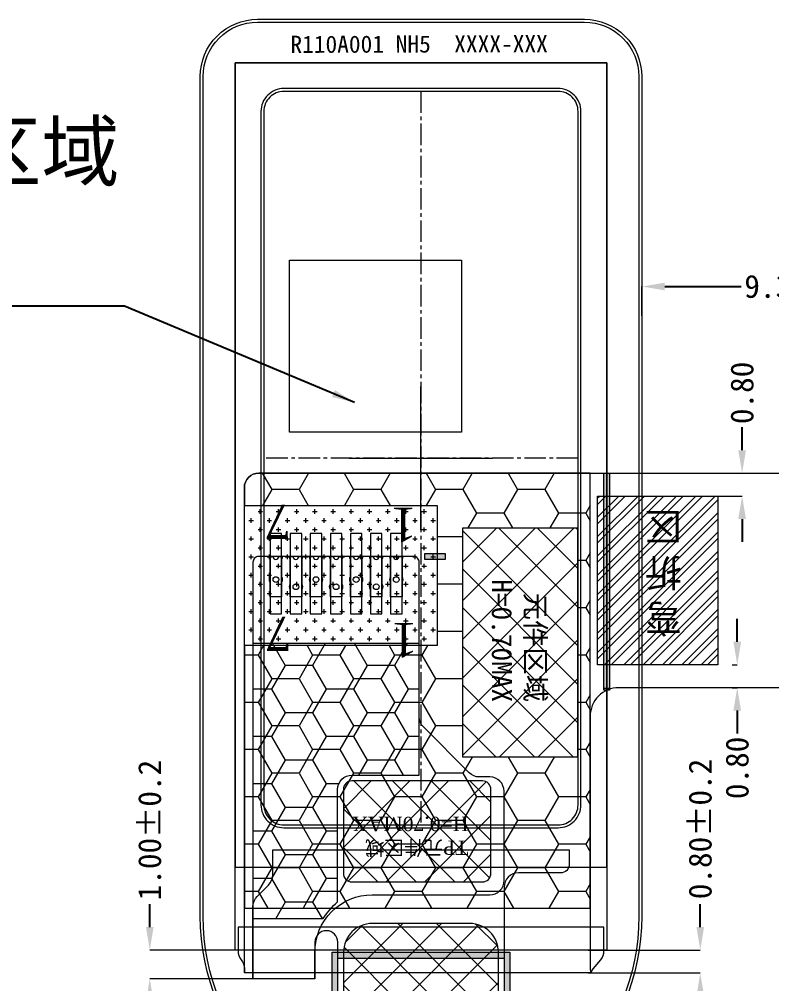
# Model space of a CAD drawing. Header units: millimetres. Extents: x 1403 to 2179, y 158 to 345.
# Drawn here: x 2128.33 to 2154.58, y 279.15 to 312.78 of the extents above; entities that cross this region are included whole.
import ezdxf
from ezdxf.lldxf.tags import DXFTag

# ---------------------------------------------------------------- set-up
doc = ezdxf.new("R2010")
doc.units = ezdxf.units.MM
doc.linetypes.add('CENTER2', pattern=[1.125, 0.75, -0.125, 0.125, -0.125])
doc.layers.get('0').update_dxf_attribs({"lineweight": 5})
doc.layers.get('Defpoints').update_dxf_attribs({"lineweight": 5})
for name, color, linetype, lineweight in [('DIM', 3, 'Continuous', 5), ('EMI', 5, 'Continuous', 5), ('lens', 6, 'Continuous', 13), ('MFPC', 50, 'Continuous', 5), ('TAPE', 90, 'Continuous', 5), ('TFPC', 50, 'Continuous', 5)]:
    doc.layers.add(name, color=color, linetype=linetype, lineweight=lineweight)
doc.layers.add('LCD', color=4, linetype='Continuous')
doc.styles.get("Standard").update_dxf_attribs({"font": 'txt', "bigfont": 'gbcbig.shx'})
doc.styles.add('宋体', font='')
doc.styles.get('宋体').set_extended_font_data('SimSun')
tags = doc.linetypes.add('CENTER', pattern=[0.6, 0.375, -0.075, 0.075, -0.075]).pattern_tags.tags
tags[10:11] = [DXFTag(74, 4), DXFTag(75, 0), DXFTag(340, '0'), DXFTag(46, 1.0), DXFTag(50, 0.0), DXFTag(44, 0.0), DXFTag(45, 0.0)]
tags[8:9] = [DXFTag(74, 4), DXFTag(75, 0), DXFTag(340, '0'), DXFTag(46, 1.0), DXFTag(50, 0.0), DXFTag(44, 0.0), DXFTag(45, 0.0)]
tags[6:7] = [DXFTag(74, 4), DXFTag(75, 0), DXFTag(340, '0'), DXFTag(46, 1.0), DXFTag(50, 0.0), DXFTag(44, 0.0), DXFTag(45, 0.0)]
tags[4:5] = [DXFTag(74, 4), DXFTag(75, 0), DXFTag(340, '0'), DXFTag(46, 1.0), DXFTag(50, 0.0), DXFTag(44, 0.0), DXFTag(45, 0.0)]
doc.dimstyles.new('DIM', dxfattribs={"dimtxt": 0.8, "dimasz": 0.8, "dimexe": 0, "dimexo": 0.5, "dimgap": 0.11, "dimtad": 0, "dimzin": 1, "dimdsep": 46, "dimtxsty": '宋体', "dimcen": 0, "dimclrd": 256, "dimclre": 256, "dimclrt": 256, "dimadec": 0, "dimazin": 0, "dimtm": 1e-09, "dimtfac": 1, "dimtofl": 0, "dimtmove": 0, "dimatfit": 3, "dimfxl": 1, "dimlwe": -1, "dimarcsym": 0})

# ---------------------------------------------------------------- blocks, each defined once
blk = doc.blocks.new('R110A4K-001-PNL-V01-C')
at = {"color": 1, "linetype": 'CENTER2', "lineweight": 5}
for p, q in [((302.636, 293.726), (302.636, 268.148)), ((308.117, 280.937), (297.155, 280.937))]:
    blk.add_line(p, q, dxfattribs=at)
at = {"layer": 'LCD', "color": 6, "lineweight": 5}
blk.add_lwpolyline([(309.116, 294.724), (296.156, 294.724), (296.156, 266.674), (309.116, 266.674)], close=True, dxfattribs=at)
at = {"layer": 'LCD', "color": 2, "lineweight": 5}
blk.add_lwpolyline([(309.116, 263.784), (296.156, 263.784), (296.156, 294.724), (309.116, 294.724)], close=True, dxfattribs=at)
at = {"layer": 'LCD', "color": 1, "lineweight": 5}
blk.add_lwpolyline([(307.417, 268.148, 0.414214), (308.117, 268.848), (308.117, 293.026, 0.414214), (307.417, 293.726), (297.855, 293.726, 0.414214), (297.155, 293.026), (297.155, 268.848, 0.414214), (297.855, 268.148)], format="xyb", close=True, dxfattribs=at)
blk = doc.blocks.new('R110A4K-001-POL-V01-C')
at = {"layer": 'DIM', "lineweight": 5}
blk.add_blockref('R110A4K-001-PNL-V01-C', (184.454, 0), dxfattribs=at)
blk = doc.blocks.new('*D128')
at = {"layer": 'Defpoints', "color": 0, "lineweight": 5, "transparency": 16777216}
for p in [(2147.679, 280.325), (2152.087, 280.325), (2147.679, 279.525)]:
    blk.add_point(p, dxfattribs=at)
at = {"layer": 'DIM', "lineweight": -2, "transparency": 16777216}
for p, q in [((2152.087, 281.125), (2152.087, 281.925)), ((2152.087, 278.725), (2152.087, 277.925))]:
    blk.add_line(p, q, dxfattribs=at)
at = {"layer": 'DIM', "transparency": 16777216}
for p, q in [((2148.179, 280.325), (2152.087, 280.325)), ((2148.179, 279.525), (2152.087, 279.525))]:
    blk.add_line(p, q, dxfattribs=at)
at = {"layer": 'DIM', "lineweight": 5, "transparency": 16777216}
for points in [[(2151.953, 281.125), (2152.22, 281.125), (2152.087, 280.325)], [(2151.953, 278.725), (2152.22, 278.725), (2152.087, 279.525)]]:
    blk.add_solid(points, dxfattribs=at)
at = {"layer": 'DIM', "lineweight": 5, "transparency": 16777216, "insert": (2152.087, 284.547), "char_height": 0.8, "attachment_point": 5, "rotation": 90, "style": '宋体'}
blk.add_mtext('\\A1;0.80±0.2', dxfattribs=at)
blk = doc.blocks.new('*D129')
at = {"layer": 'Defpoints', "color": 0, "lineweight": 5, "transparency": 16777216}
for p in [(2132.886, 280.325), (2137.156, 280.325), (2137.156, 279.325)]:
    blk.add_point(p, dxfattribs=at)
at = {"layer": 'DIM', "lineweight": -2, "transparency": 16777216}
for p, q in [((2132.886, 281.125), (2132.886, 281.925)), ((2132.886, 278.525), (2132.886, 277.725))]:
    blk.add_line(p, q, dxfattribs=at)
at = {"layer": 'DIM', "transparency": 16777216}
for p, q in [((2136.656, 280.325), (2132.886, 280.325)), ((2136.656, 279.325), (2132.886, 279.325))]:
    blk.add_line(p, q, dxfattribs=at)
at = {"layer": 'DIM', "lineweight": 5, "transparency": 16777216}
for points in [[(2132.753, 281.125), (2133.02, 281.125), (2132.886, 280.325)], [(2132.753, 278.525), (2133.02, 278.525), (2132.886, 279.325)]]:
    blk.add_solid(points, dxfattribs=at)
at = {"layer": 'DIM', "lineweight": 5, "transparency": 16777216, "insert": (2132.886, 284.509), "char_height": 0.8, "attachment_point": 5, "rotation": 90, "style": '宋体'}
blk.add_mtext('\\A1;1.00±0.2', dxfattribs=at)
blk = doc.blocks.new('*D123')
at = {"layer": 'Defpoints', "color": 0, "lineweight": 5, "transparency": 16777216}
for p in [(2151.471, 296.954), (2153.546, 296.954), (2151.471, 296.154)]:
    blk.add_point(p, dxfattribs=at)
at = {"layer": 'DIM', "lineweight": -2, "transparency": 16777216}
for p, q in [((2153.546, 297.754), (2153.546, 298.554)), ((2153.546, 295.354), (2153.546, 294.554))]:
    blk.add_line(p, q, dxfattribs=at)
at = {"layer": 'DIM', "transparency": 16777216}
for p, q in [((2151.971, 296.954), (2153.546, 296.954)), ((2151.971, 296.154), (2153.546, 296.154))]:
    blk.add_line(p, q, dxfattribs=at)
at = {"layer": 'DIM', "lineweight": 5, "transparency": 16777216}
for points in [[(2153.412, 297.754), (2153.679, 297.754), (2153.546, 296.954)], [(2153.412, 295.354), (2153.679, 295.354), (2153.546, 296.154)]]:
    blk.add_solid(points, dxfattribs=at)
at = {"layer": 'DIM', "lineweight": 5, "transparency": 16777216, "insert": (2153.546, 299.753), "char_height": 0.8, "attachment_point": 5, "rotation": 90, "style": '宋体'}
blk.add_mtext('0.80', dxfattribs=at)
blk = doc.blocks.new('*D124')
at = {"layer": 'Defpoints', "color": 0, "lineweight": 5, "transparency": 16777216}
for p in [(2152.7, 290.274), (2152.7, 289.474), (2153.376, 289.474)]:
    blk.add_point(p, dxfattribs=at)
at = {"layer": 'DIM', "lineweight": -2, "transparency": 16777216}
for p, q in [((2153.376, 291.074), (2153.376, 291.874)), ((2153.376, 288.674), (2153.376, 287.874))]:
    blk.add_line(p, q, dxfattribs=at)
at = {"layer": 'DIM', "transparency": 16777216}
for p, q in [((2153.2, 290.274), (2153.376, 290.274)), ((2153.2, 289.474), (2153.376, 289.474))]:
    blk.add_line(p, q, dxfattribs=at)
at = {"layer": 'DIM', "lineweight": 5, "transparency": 16777216}
for points in [[(2153.242, 291.074), (2153.509, 291.074), (2153.376, 290.274)], [(2153.242, 288.674), (2153.509, 288.674), (2153.376, 289.474)]]:
    blk.add_solid(points, dxfattribs=at)
at = {"layer": 'DIM', "lineweight": 5, "transparency": 16777216, "insert": (2153.376, 286.676), "char_height": 0.8, "attachment_point": 5, "rotation": 90, "style": '宋体'}
blk.add_mtext('0.80', dxfattribs=at)
blk = doc.blocks.new('R110A4K-001-NH5-CVL-V01-C')
at = {"lineweight": 5}
h = blk.add_hatch(color=7, dxfattribs=at)
edge = h.paths.add_edge_path()
edge.add_line((1749.839, 271.003), (1746.439, 271.003))
edge.add_arc((1746.439, 272.403), 1.4, 180, 270, ccw=False)
edge.add_line((1745.039, 272.403), (1745.039, 274.251))
edge.add_line((1745.039, 274.251), (1751.239, 274.251))
edge.add_line((1751.239, 274.251), (1751.239, 272.403))
edge.add_arc((1749.839, 272.403), 1.4, 270, 360, ccw=False)
edge = h.paths.add_edge_path(flags=16)
edge.add_line((1745.239, 272.403), (1745.239, 274.051))
edge.add_line((1745.239, 274.051), (1751.039, 274.051))
edge.add_line((1751.039, 274.051), (1751.039, 272.403))
edge.add_arc((1749.839, 272.403), 1.2, 270, 360, ccw=False)
edge.add_line((1749.839, 271.203), (1746.439, 271.203))
edge.add_arc((1746.439, 272.403), 1.2, 180, 270, ccw=False)
at = {"color": 7, "lineweight": 5}
for points in [[(1749.839, 271.003), (1746.439, 271.003, -0.414214), (1745.039, 272.403), (1745.039, 274.251), (1751.239, 274.251), (1751.239, 272.403, -0.414214)], [(1745.239, 272.403), (1745.239, 274.051), (1751.039, 274.051), (1751.039, 272.403, -0.414214), (1749.839, 271.203), (1746.439, 271.203, -0.414214)]]:
    blk.add_lwpolyline(points, format="xyb", close=True, dxfattribs=at)
at = {"layer": 'lens', "linetype": 'Continuous'}
for points in [[(1740.44, 275.509), (1740.44, 304.783, -0.414214), (1742.44, 306.783), (1753.84, 306.783, -0.414214), (1755.84, 304.783), (1755.84, 275.509, -1)], [(1740.54, 275.509), (1740.54, 304.783, -0.414214), (1742.44, 306.683), (1753.84, 306.683, -0.414214), (1755.74, 304.783), (1755.74, 275.509, -1)], [(1752.92, 278.593, 0.414214), (1753.72, 279.393), (1753.72, 303.571, 0.414214), (1752.92, 304.371), (1743.358, 304.371, 0.414214), (1742.558, 303.571), (1742.558, 279.393, 0.414214), (1743.358, 278.593)]]:
    blk.add_lwpolyline(points, format="xyb", close=True, dxfattribs=at)
at = {"layer": 'lens', "color": 1, "linetype": 'CENTER', "lineweight": 5}
for points in [[(1748.139, 288.982), (1748.139, 293.982)], [(1745.639, 291.482), (1750.639, 291.482)]]:
    blk.add_lwpolyline(points, dxfattribs=at)
at = {"layer": 'lens', "color": 7, "linetype": 'Continuous', "insert": (1741.851, 306.207), "char_height": 0.84896, "width": 17.34052, "attachment_point": 1, "rotation": 0.1439, "style": '宋体'}
blk.add_mtext('{\\fSimHei|b0|i0|c134|p49;   \\fSimSun|b0|i0|c134|p2;\\H0.7067x;R110A001 NH5  XXXX-XXX}\\P{\\fSimHei|b0|i0|c134|p49;   }', dxfattribs=at)
blk = doc.blocks.new('*D159')
at = {"layer": 'Defpoints', "color": 0, "lineweight": 5, "transparency": 16777216}
for p in [(2159.376, 303.461), (2150.046, 301.941), (2159.376, 295.888)]:
    blk.add_point(p, dxfattribs=at)
at = {"layer": 'DIM', "transparency": 16777216}
for p, q in [((2150.046, 302.441), (2150.046, 303.461)), ((2159.376, 296.388), (2159.376, 303.461))]:
    blk.add_line(p, q, dxfattribs=at)
at = {"layer": 'DIM', "lineweight": -2, "transparency": 16777216}
for p, q in [((2150.846, 303.461), (2153.517, 303.461)), ((2158.576, 303.461), (2155.905, 303.461))]:
    blk.add_line(p, q, dxfattribs=at)
at = {"layer": 'DIM', "lineweight": 5, "transparency": 16777216}
for points in [[(2150.846, 303.594), (2150.846, 303.328), (2150.046, 303.461)], [(2158.576, 303.594), (2158.576, 303.328), (2159.376, 303.461)]]:
    blk.add_solid(points, dxfattribs=at)
at = {"layer": 'DIM', "lineweight": 5, "transparency": 16777216, "insert": (2154.711, 303.461), "char_height": 0.8, "attachment_point": 5, "style": '宋体'}
blk.add_mtext('9.33', dxfattribs=at)

msp = doc.modelspace()

# ---------------------------------------------------------------- hatches: boundary and pattern name
at = {"lineweight": 5}
h = msp.add_hatch(dxfattribs=at)
h.set_pattern_fill('ANSI32', color=251, scale=0.05, angle=180)
h.set_pattern_definition([(225, (4014.0381, 554.3823), (0.3367596, -0.3367596), []), (225, (4013.8136, 554.3823), (0.3367596, -0.3367596), [])])
h.paths.add_polyline_path([(2148.505, 296.154), (2152.7, 296.154), (2152.7, 290.274), (2148.505, 290.274)])
h.paths.add_polyline_path([(2151.632, 290.684), (2149.908, 290.684), (2149.908, 295.876), (2151.632, 295.876)], flags=24)
msp.add_hatch(color=7, dxfattribs=at).paths.add_polyline_path([(2143.184, 294.147), (2143.184, 293.947), (2142.484, 293.947), (2142.484, 294.147)])
h = msp.add_hatch(dxfattribs=at)
h.set_pattern_fill('ANSI37', color=6, scale=0.3, angle=180)
h.set_pattern_definition([(225, (3987.0667, 558.6502), (0.6735192, -0.6735192), []), (315, (3987.0667, 558.6502), (0.6735192, 0.6735192), [])])
edge = h.paths.add_edge_path()
edge.add_line((2140.645, 277.551), (2144.045, 277.551))
edge.add_arc((2144.045, 278.551), 1, 270, 360)
edge.add_line((2145.045, 278.551), (2145.045, 280.251))
edge.add_arc((2144.045, 280.251), 1, 0, 90)
edge.add_line((2144.045, 281.251), (2140.645, 281.251))
edge.add_arc((2140.645, 280.251), 1, 90, 180)
edge.add_line((2139.645, 280.251), (2139.645, 278.551))
edge.add_arc((2140.645, 278.551), 1, 180, 270)
at = {"layer": 'DIM', "lineweight": 5}
msp.add_hatch(color=0, dxfattribs=at).paths.add_polyline_path([(2148.925, 289.447), (2148.725, 289.447), (2148.725, 296.954), (2148.925, 296.954)])
at = {"layer": 'EMI', "lineweight": 5}
h = msp.add_hatch(dxfattribs=at)
h.set_pattern_fill('HONEY', color=256, scale=0.3, angle=180)
h.set_pattern_definition([(180, (4014.0381, 457.2389), (-1.42875, -0.824889), [0.9525, -1.905]), (300, (4014.0381, 457.2389), (1.42874983, -0.8248893), [0.9525, -1.905]), (240, (4014.0381, 457.2389), (-1.7e-07, -1.6497783), [-1.905, 0.9525])])
edge = h.paths.add_edge_path()
edge.add_line((2136.184, 296.454), (2136.184, 295.829))
edge.add_line((2136.184, 295.829), (2142.911, 295.829))
edge.add_line((2142.911, 295.829), (2142.911, 290.945))
edge.add_line((2142.911, 290.945), (2136.184, 290.945))
edge.add_line((2136.184, 290.945), (2136.184, 281.782))
edge.add_line((2136.184, 281.782), (2148.245, 281.782))
edge.add_line((2148.245, 281.782), (2148.245, 296.954))
edge.add_line((2148.245, 296.954), (2136.684, 296.954))
edge.add_arc((2136.684, 296.454), 0.5, 90, 180)
h.paths.add_polyline_path([(2147.806, 287.047), (2143.806, 287.047), (2143.806, 295.047), (2147.806, 295.047)], flags=16)
h = msp.add_hatch(dxfattribs=at)
h.set_pattern_fill('HONEY', color=256, scale=0.3, angle=180)
h.set_pattern_definition([(180, (3995.9381, 475.0229), (-1.42875, -0.824889), [0.9525, -1.905]), (300, (3995.9381, 475.0229), (1.42874983, -0.8248893), [0.9525, -1.905]), (240, (3995.9381, 475.0229), (-1.7e-07, -1.6497783), [-1.905, 0.9525])])
edge = h.paths.add_edge_path()
edge.add_line((2139.437, 282.006), (2139.437, 285.925))
edge.add_arc((2139.937, 285.925), 0.5, 90, 180, ccw=False)
edge.add_line((2139.937, 286.425), (2142.284, 286.425))
edge.add_line((2142.284, 286.425), (2142.284, 291.017))
edge.add_line((2142.284, 291.017), (2136.484, 291.017))
edge.add_line((2136.484, 291.017), (2136.484, 281.425))
edge.add_line((2136.484, 281.425), (2138.935, 281.425))
edge.add_arc((2141.284, 279.902), 2.8, 131.2956, 147.0613, ccw=False)
at = {"layer": 'TAPE', "lineweight": 5}
h = msp.add_hatch(dxfattribs=at)
h.set_pattern_fill('CROSS', color=32, scale=0.05, angle=360)
h.set_pattern_definition([(360, (4014.0381, 554.38228), (0.3175, 0.3175), [0.15875, -0.47625]), (90, (4014.11747, 554.3029), (-0.3175, 0.3175), [0.15875, -0.47625])])
h.paths.add_polyline_path([(2142.911, 290.945), (2136.184, 290.945), (2136.184, 295.829), (2142.911, 295.829)])
at = {"layer": 'TFPC', "lineweight": 5}
h = msp.add_hatch(dxfattribs=at)
h.set_pattern_fill('ANSI37', color=1, scale=0.3, angle=180, style=0)
h.set_pattern_definition([(225, (4014.0381, 554.3823), (0.6735192, -0.6735192), []), (315, (4014.0381, 554.3823), (0.6735192, 0.6735192), [])])
h.paths.add_polyline_path([(2147.806, 287.047), (2143.806, 287.047), (2143.806, 295.047), (2147.806, 295.047)])
h.paths.add_polyline_path([(2146.904, 293.581), (2146.904, 288.823), (2144.66, 288.823), (2144.66, 293.581)], flags=24)
h = msp.add_hatch(dxfattribs=at)
h.set_pattern_fill('ANSI37', color=1, scale=0.3, angle=180, style=0)
h.set_pattern_definition([(225, (4014.0381, 553.9823), (0.6735192, -0.6735192), []), (315, (4014.0381, 553.9823), (0.6735192, 0.6735192), [])])
edge = h.paths.add_edge_path()
edge.add_line((2144.785, 283.002), (2144.785, 285.925))
edge.add_arc((2144.485, 285.925), 0.3, 360, 450)
edge.add_line((2144.485, 286.225), (2139.937, 286.225))
edge.add_arc((2139.937, 285.925), 0.3, 90, 180)
edge.add_line((2139.637, 285.925), (2139.637, 283.002))
edge.add_arc((2139.937, 283.002), 0.3, 180, 270)
edge.add_line((2139.937, 282.702), (2144.485, 282.702))
edge.add_arc((2144.485, 283.002), 0.3, 270, 360)
h.paths.add_polyline_path([(2144.104, 283.475), (2139.953, 283.475), (2139.953, 285.088), (2144.104, 285.088)], flags=24)

# ---------------------------------------------------------------- linework, layer by layer
at = {"color": 251, "lineweight": 5}
msp.add_lwpolyline([(2148.505, 296.154), (2152.7, 296.154), (2152.7, 290.274), (2148.505, 290.274)], close=True, dxfattribs=at)
at = {"color": 7, "lineweight": 5}
msp.add_lwpolyline([(2143.184, 294.147), (2143.184, 293.947), (2142.484, 293.947), (2142.484, 294.147)], close=True, dxfattribs=at)
at = {"color": 6, "lineweight": 5}
msp.add_lwpolyline([(2140.645, 277.551), (2144.045, 277.551, 0.414214), (2145.045, 278.551), (2145.045, 280.251, 0.414214), (2144.045, 281.251), (2140.645, 281.251, 0.414214), (2139.645, 280.251), (2139.645, 278.551, 0.414214)], format="xyb", close=True, dxfattribs=at)
at = {"layer": 'DIM', "color": 0, "lineweight": 5}
for points in [[(2137.76, 304.378), (2143.76, 304.378), (2143.76, 298.378), (2137.76, 298.378)], [(2148.925, 289.447), (2148.725, 289.447), (2148.725, 296.954), (2148.925, 296.954)]]:
    msp.add_lwpolyline(points, close=True, dxfattribs=at)
at = {"layer": 'DIM', "lineweight": 5}
msp.add_lwpolyline([(2148.925, 289.387), (2148.725, 289.387), (2148.725, 296.954), (2148.925, 296.954)], close=True, dxfattribs=at)
at = {"layer": 'EMI', "lineweight": 5}
for points in [[(2136.184, 296.454), (2136.184, 295.829), (2142.911, 295.829), (2142.911, 290.945), (2136.184, 290.945), (2136.184, 281.782), (2148.245, 281.782), (2148.245, 296.954), (2136.684, 296.954, 0.414214)], [(2139.437, 282.006), (2139.437, 285.925, -0.414214), (2139.937, 286.425), (2142.284, 286.425), (2142.284, 291.017), (2136.484, 291.017), (2136.484, 281.425), (2138.935, 281.425, -0.068899)]]:
    msp.add_lwpolyline(points, format="xyb", close=True, dxfattribs=at)
msp.add_lwpolyline([(2147.806, 287.047), (2143.806, 287.047), (2143.806, 295.047), (2147.806, 295.047)], close=True, dxfattribs=at)
at = {"layer": 'MFPC', "color": 1, "lineweight": 0}
msp.add_line((2148.275, 279.525), (2136.184, 279.525), dxfattribs=at)
for points in [[(2136.184, 279.525), (2136.184, 296.454, -0.414214), (2136.684, 296.954), (2158.876, 296.954, -0.414214), (2159.376, 296.454), (2159.376, 289.974, -0.414214), (2158.876, 289.474), (2149.245, 289.474, 0.414214), (2148.245, 288.474), (2148.245, 279.695, 0.087119), (2148.275, 279.525, 0.087119)], [(2148.275, 279.525, -0.083277), (2148.356, 279.669), (2148.614, 279.988, 0.17164), (2148.725, 280.302), (2148.725, 281.12), (2135.965, 281.12), (2135.965, 280.302, 0.170488), (2136.075, 279.989, -0.170488), (2136.184, 279.677), (2136.184, 279.525)]]:
    msp.add_lwpolyline(points, format="xyb", dxfattribs=at)
for points in [[(2147.806, 287.047), (2143.806, 287.047), (2143.806, 295.047), (2147.806, 295.047)], [(2137.084, 292.047), (2137.484, 292.047), (2137.484, 294.847), (2137.084, 294.847)], [(2137.784, 292.047), (2138.184, 292.047), (2138.184, 294.847), (2137.784, 294.847)], [(2138.484, 292.047), (2138.884, 292.047), (2138.884, 294.847), (2138.484, 294.847)], [(2139.184, 292.047), (2139.584, 292.047), (2139.584, 294.847), (2139.184, 294.847)], [(2139.884, 292.047), (2140.284, 292.047), (2140.284, 294.847), (2139.884, 294.847)], [(2140.584, 292.047), (2140.984, 292.047), (2140.984, 294.847), (2140.584, 294.847)], [(2141.284, 292.047), (2141.684, 292.047), (2141.684, 294.847), (2141.284, 294.847)]]:
    msp.add_lwpolyline(points, close=True, dxfattribs=at)
at = {"layer": 'TAPE', "color": 32, "lineweight": 5}
msp.add_lwpolyline([(2142.911, 290.945), (2136.184, 290.945), (2136.184, 295.829), (2142.911, 295.829)], close=True, dxfattribs=at)
at = {"layer": 'TFPC', "lineweight": 0}
msp.add_line((2138.645, 279.325), (2136.484, 279.325), dxfattribs=at)
for points in [[(2138.645, 279.325), (2138.645, 280.251, -0.414214), (2140.645, 282.251), (2144.745, 282.251, 0.414214), (2145.245, 282.751), (2145.245, 285.861, 0.414193), (2144.745, 286.361), (2144.381, 286.361, -0.198894), (2144.028, 286.507), (2142.431, 288.104, -0.198912), (2142.284, 288.458), (2142.284, 293.847, 0.414214), (2142.084, 294.047), (2136.684, 294.047, 0.414214), (2136.484, 293.847), (2136.484, 279.325)], [(2136.484, 279.325), (2136.484, 281.841, -0.199613), (2136.632, 282.196), (2137.028, 282.59, 0.199613), (2137.175, 282.944), (2137.175, 283.815), (2147.515, 283.815), (2147.515, 283.315, -0.414214), (2147.215, 283.015), (2145.745, 283.015, 0.414214), (2145.245, 282.515), (2145.245, 278.399, -0.414214), (2144.045, 277.199), (2140.645, 277.199, -0.414214), (2139.445, 278.399), (2139.445, 280.599, 1), (2138.645, 280.599), (2138.645, 279.325)]]:
    msp.add_lwpolyline(points, format="xyb", dxfattribs=at)
for points in [[(2137.509, 294.047, -0.119535), (2137.484, 293.944), (2137.484, 293.345, -0.242917), (2137.484, 293.139), (2137.484, 292.647), (2137.084, 292.647), (2137.084, 293.139, -0.242154), (2137.084, 293.345), (2137.084, 293.944, -0.119535), (2137.059, 294.047), (2137.184, 294.047, 1), (2137.384, 294.047)], [(2138.209, 294.047, -0.119535), (2138.184, 293.944), (2138.184, 293.095, -0.242917), (2138.184, 292.889), (2138.184, 292.647), (2137.784, 292.647), (2137.784, 292.889, -0.242154), (2137.784, 293.095), (2137.784, 293.944, -0.119535), (2137.759, 294.047), (2137.884, 294.047, 1), (2138.084, 294.047)], [(2138.909, 294.047, -0.119535), (2138.884, 293.944), (2138.884, 293.345, -0.242917), (2138.884, 293.139), (2138.884, 292.647), (2138.484, 292.647), (2138.484, 293.139, -0.242154), (2138.484, 293.345), (2138.484, 293.944, -0.119535), (2138.459, 294.047), (2138.584, 294.047, 1), (2138.784, 294.047)], [(2139.609, 294.047, -0.119535), (2139.584, 293.944), (2139.584, 293.095, -0.242917), (2139.584, 292.889), (2139.584, 292.647), (2139.184, 292.647), (2139.184, 292.889, -0.242154), (2139.184, 293.095), (2139.184, 293.944, -0.119535), (2139.159, 294.047), (2139.284, 294.047, 1), (2139.484, 294.047)], [(2140.309, 294.047, -0.119535), (2140.284, 293.944), (2140.284, 293.345, -0.242917), (2140.284, 293.139), (2140.284, 292.647), (2139.884, 292.647), (2139.884, 293.139, -0.242154), (2139.884, 293.345), (2139.884, 293.944, -0.119535), (2139.859, 294.047), (2139.984, 294.047, 1), (2140.184, 294.047)], [(2141.009, 294.047, -0.119535), (2140.984, 293.944), (2140.984, 293.095, -0.242917), (2140.984, 292.889), (2140.984, 292.647), (2140.584, 292.647), (2140.584, 292.889, -0.242154), (2140.584, 293.095), (2140.584, 293.944, -0.119535), (2140.559, 294.047), (2140.684, 294.047, 1), (2140.884, 294.047)], [(2141.709, 294.047, -0.119535), (2141.684, 293.944), (2141.684, 293.345, -0.242917), (2141.684, 293.139), (2141.684, 292.647), (2141.284, 292.647), (2141.284, 293.139, -0.242154), (2141.284, 293.345), (2141.284, 293.944, -0.119535), (2141.259, 294.047), (2141.384, 294.047, 1), (2141.584, 294.047)]]:
    msp.add_lwpolyline(points, format="xyb", close=True, dxfattribs=at)
at = {"layer": 'TFPC', "color": 1, "lineweight": 0}
msp.add_lwpolyline([(2144.785, 283.002), (2144.785, 285.925, 0.414214), (2144.485, 286.225), (2139.937, 286.225, 0.414214), (2139.637, 285.925), (2139.637, 283.002, 0.414214), (2139.937, 282.702), (2144.485, 282.702, 0.414214)], format="xyb", close=True, dxfattribs=at)
at = {"layer": 'TFPC', "lineweight": 0}
for centre in [(2137.284, 293.242), (2138.684, 293.242), (2140.084, 293.242), (2141.484, 293.242), (2137.985, 292.992), (2139.385, 292.992), (2140.785, 292.992)]:
    msp.add_circle(centre, 0.1, dxfattribs=at)

# ---------------------------------------------------------------- block references
at = {"layer": 'DIM', "lineweight": 5}
for name, p in [('R110A4K-001-NH5-CVL-V01-C', (394.206, 5.996)), ('R110A4K-001-POL-V01-C', (1655.254, 16.541))]:
    msp.add_blockref(name, p, dxfattribs=at)

# ---------------------------------------------------------------- texts
at = {"color": 3, "insert": (2112.733, 309.174), "char_height": 2, "width": 64.61125, "attachment_point": 1}
msp.add_mtext('{\\fSimSun|b0|i0|c134|p2;\\C1;二维码贴附区域\\fSimHei|b0|i0|c134|p2;\\P二维码内容：}', dxfattribs=at)
at = {"color": 1, "char_height": 1.2, "width": 0.18886, "attachment_point": 9, "rotation": 180}
for s, insert in [('{\\fTimes New Roman|b0|i0|c0|p18;7}', (2136.912, 295.858)), ('{\\fTimes New Roman|b0|i0|c0|p18;1}', (2141.292, 295.75)), ('{\\fTimes New Roman|b0|i0|c0|p18;7}', (2136.926, 291.95)), ('{\\fTimes New Roman|b0|i0|c0|p18;1}', (2141.32, 291.732))]:
    msp.add_mtext(s, dxfattribs=dict(at, insert=insert))
at = {"color": 251, "lineweight": 5, "insert": (2150.148, 295.636), "char_height": 0.96, "width": 0.26096, "attachment_point": 9, "rotation": 180}
msp.add_mtext('{\\fSimSun|b0|i0|c134|p54;弯折区}', dxfattribs=at)
at = {"lineweight": 5, "style": '宋体'}
for s, insert, char_height, width, attachment_point, rotation in [('{\\H1.19x;元件区域\\PH=0.70MAX}', (2144.807, 288.97), 0.588, 5.2521, 9, 270), ('{\\fTimes New Roman|b0|i0|c0|p18;\\H1.19x;TP\\fSimSun|b0|i0|c134|p2;元件区域\\fTimes New Roman|b0|i0|c0|p18;\\PH=0.70MAX}', (2143.999, 284.983), 0.42, 3.81816, 7, 180)]:
    msp.add_mtext(s, dxfattribs=dict(at, insert=insert, char_height=char_height, width=width, attachment_point=attachment_point, rotation=rotation))

# ---------------------------------------------------------------- dimensions: what is measured, and where the dimension line sits
at = {"layer": 'DIM', "lineweight": 5}
dim = msp.add_linear_dim(base=(2159.376, 303.461), p1=(2150.046, 301.941), p2=(2159.376, 295.888), dimstyle='DIM', override={"dimfxl": 0.5}, dxfattribs=at)
dim.commit()
dim.dimension.update_dxf_attribs({"geometry": '*D159', "text_midpoint": (2154.711, 303.461)})
for base, p1, p2, override, picture, middle in [((2153.546, 296.954), (2151.471, 296.154), (2151.471, 296.954), {"dimfxl": 0.5}, '*D123', (2153.546, 299.753)), ((2153.376, 289.474), (2152.7, 290.274), (2152.7, 289.474), {"dimfxl": 0.5}, '*D124', (2153.376, 286.676)), ((2132.886, 280.325), (2137.156, 279.325), (2137.156, 280.325), {"dimgap": 0.11, "dimtol": 1, "dimlim": 0, "dimtp": 0.2, "dimtm": 0.2, "dimtfac": 1, "dimtdec": 3, "dimfxl": 0.5, "dimtolj": 1}, '*D129', (2132.886, 284.509)), ((2152.087, 280.325), (2147.679, 279.525), (2147.679, 280.325), {"dimtol": 1, "dimtp": 0.2, "dimtm": 0.2, "dimtdec": 3, "dimfxl": 0.5, "dimtolj": 1}, '*D128', (2152.087, 284.547))]:
    dim = msp.add_linear_dim(base=base, p1=p1, p2=p2, angle=90, dimstyle='DIM', override=override, dxfattribs=at)
    dim.commit()
    dim.dimension.update_dxf_attribs({"geometry": picture, "text_midpoint": middle})

# ---------------------------------------------------------------- leaders
msp.add_leader([(2140.029, 299.42), (2132.004, 302.775), (2112.902, 302.775)], dimstyle='DIM', override={"dimgap": 0.11, "dimtad": 0, "dimfxl": 0.5}, dxfattribs=at)

doc.saveas('drawing.dxf')
